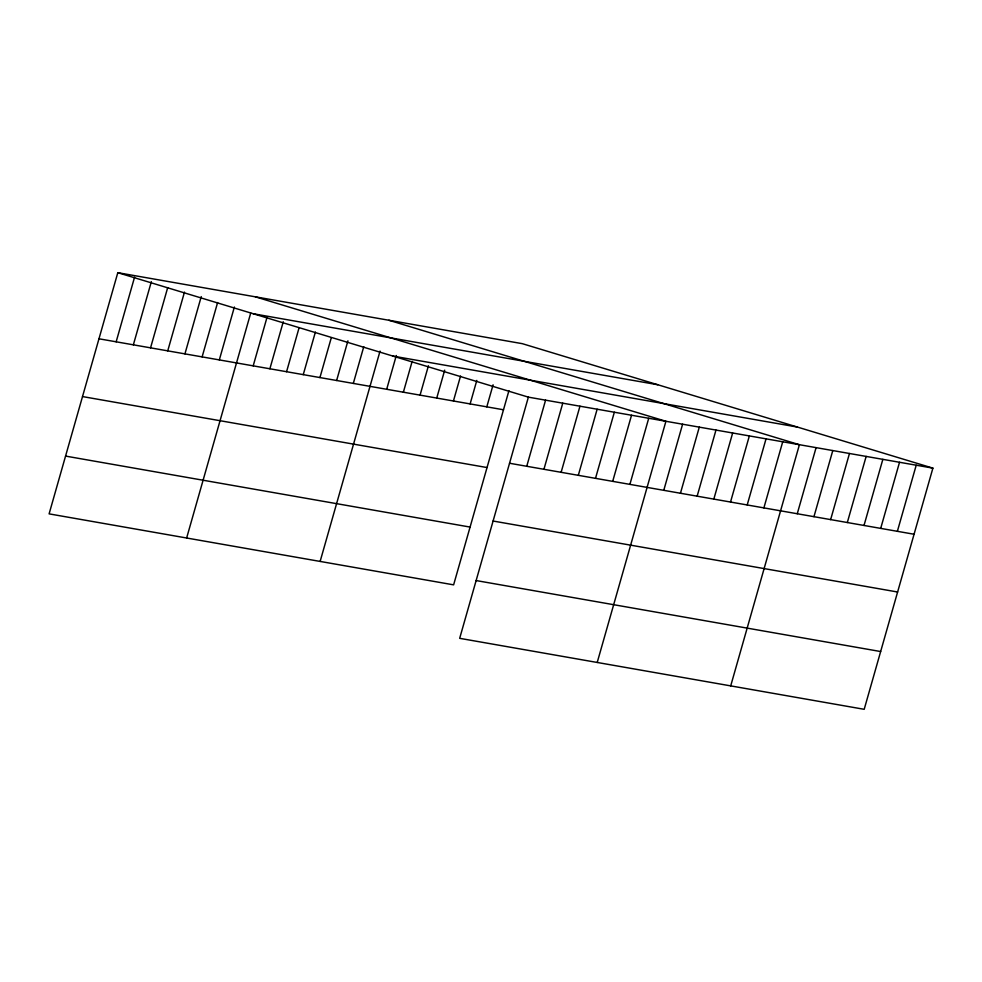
<?xml version="1.0" encoding="UTF-8"?>
<svg xmlns="http://www.w3.org/2000/svg" width="982" height="982" viewBox="0 0 982 982"><rect width="100%" height="100%" fill="white"/><g stroke="black" fill="none" stroke-linecap="round" stroke-linejoin="round"><path stroke-width="1.47" d="M932.9 468.132L528.377 397.145L459.674 638.325L864.197 709.311L932.9 468.132L522.326 343.675L117.803 272.689L49.1 513.868L453.623 584.855L508.934 390.676M116.158 341.81L134.571 277.17M133.356 344.829L151.351 281.662M150.553 347.849L167.701 287.616M167.738 350.856L184.481 292.096M184.935 353.876L201.249 296.589M202.12 356.896L217.611 302.542M219.317 359.915L234.379 307.022M186.641 538.001L250.741 312.976M253.196 365.856L267.006 317.382M269.878 368.778L283.27 321.777M286.572 371.712L299.117 327.644M303.254 374.645L315.394 332.039M319.936 377.567L331.241 337.906M336.63 380.5L347.923 340.828M353.311 383.422L363.77 346.695M320.132 561.422L380.046 351.09M386.687 389.277L396.311 355.496M403.369 392.211L412.158 361.364M420.063 395.132L428.434 365.758M436.745 398.066L444.699 370.153M453.438 400.987L460.546 376.02M470.12 403.921L476.81 380.415M486.802 406.855L493.087 384.809M526.745 466.278L545.575 400.165M543.93 469.286L562.76 403.185M561.127 472.305L579.957 406.204M578.312 475.325L597.142 409.212M595.509 478.344L614.339 412.231M612.694 481.352L631.536 415.251M629.892 484.372L648.721 418.271M597.216 662.469L665.919 421.278L255.345 296.822M663.771 490.325L682.6 424.212M680.452 493.246L699.294 427.145M697.146 496.18L715.976 430.067M713.828 499.102L732.658 433.001M730.522 502.035L749.352 435.922M747.204 504.957L766.034 438.856M763.886 507.89L782.728 441.777M730.706 685.89L799.409 444.711L388.835 320.242M797.261 513.746L816.091 447.632M813.955 516.679L832.785 450.566M830.637 519.601L849.467 453.488M847.319 522.534L866.149 456.421M864.013 525.456L882.843 459.355M880.694 528.39L899.524 462.277M897.376 531.311L916.218 465.21M253.295 313.761L657.817 384.748M392.886 356.073L797.409 427.06M98.973 338.79L503.496 409.776M509.548 463.258L914.07 534.245M82.513 396.568L487.035 467.555M493.087 521.025L897.609 592.011M65.561 456.09L470.083 527.076M476.135 580.558L880.658 651.545M117.803 272.689L528.377 397.145"/></g></svg>
